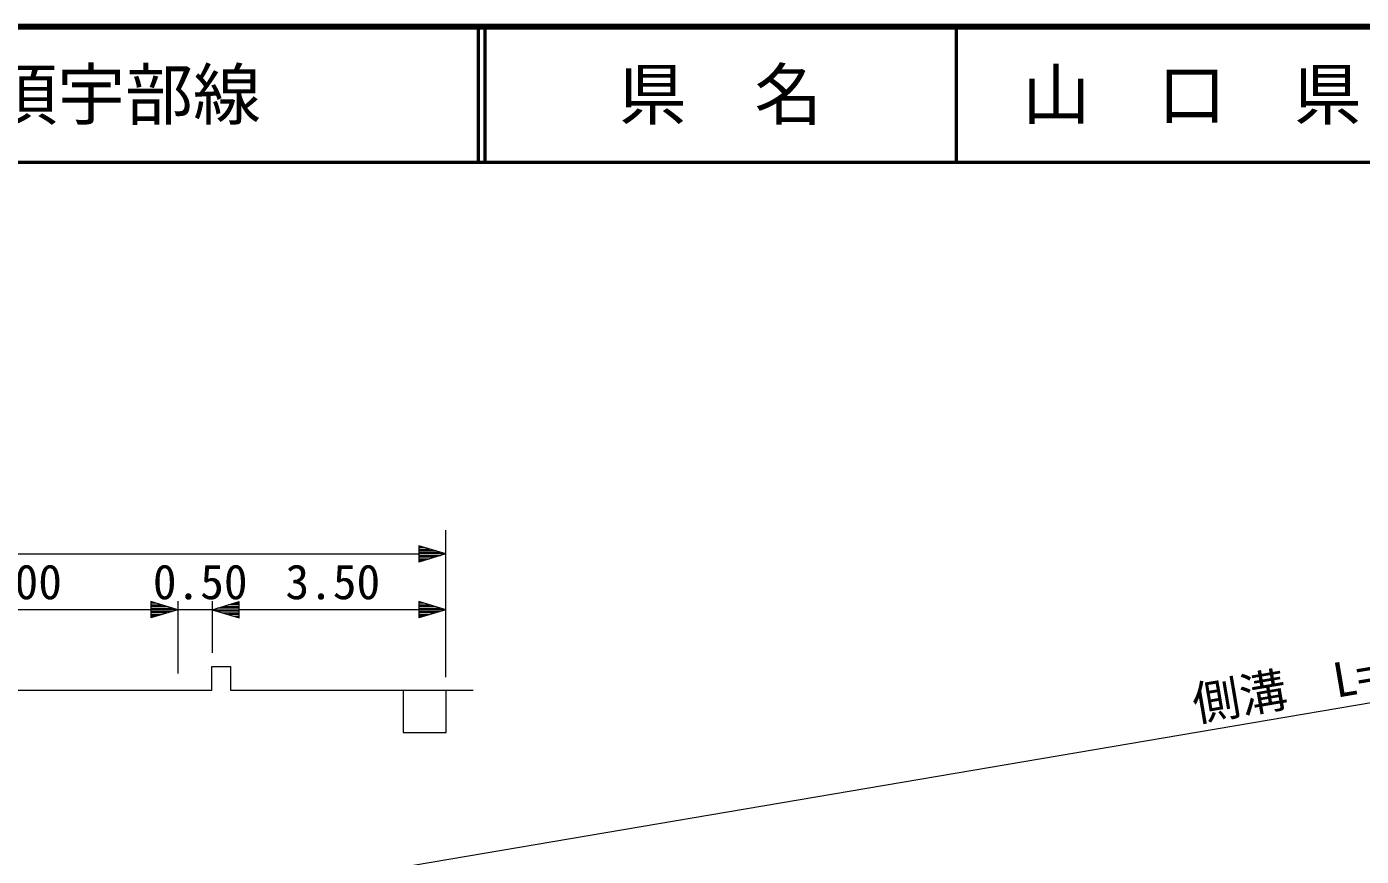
# Model space of a CAD drawing. Units: millimetres, scale not verified. Extents: x 40000 to 680000, y 20000 to 380000.
# Drawn here: x 264478 to 362858, y 318832 to 380000 of the extents above; entities that cross this region are included whole.
import ezdxf
from ezdxf.enums import TextEntityAlignment as Align

# ---------------------------------------------------------------- set-up
doc = ezdxf.new("R2010")
doc.units = ezdxf.units.MM
doc.header["$LTSCALE"] = 1000
for name, color, linetype, lineweight in [('M-BGD', 7, 'Continuous', 13), ('M-STR-HTXT', 7, 'Continuous', 13), ('M-TTL', 2, 'Continuous', 140), ('M-TTL-LINE', 7, 'Continuous', 50)]:
    doc.layers.add(name, color=color, linetype=linetype, lineweight=lineweight)
doc.layers.add('M-TTL-TXT', color=7, linetype='Continuous')
doc.styles.add('ＭＳ ゴシック', font='')
doc.styles.get('ＭＳ ゴシック').set_extended_font_data('MS Gothic')

msp = doc.modelspace()

# ---------------------------------------------------------------- linework, layer by layer
at = {"layer": 'M-BGD'}
for p, q in [((278118, 331081), (278118, 332828)), ((278118, 332828), (279505, 332828)), ((279505, 332828), (279505, 331081)), ((223313, 331081), (278118, 331081)), ((279505, 331081), (292237, 331081)), ((292237, 331081), (292237, 327970)), ((292237, 331081), (295399, 331081)), ((295399, 331081), (297392, 331081)), ((295399, 327970), (295399, 331081)), ((292237, 327970), (295399, 327970))]:
    msp.add_line(p, q, dxfattribs=at)
at = {"layer": 'M-STR-HTXT'}
for p, q in [((267287, 313828), (455479, 345774)), ((295383, 332041), (295383, 342889)), ((295383, 341125), (293383, 341725)), ((293383, 341725), (293383, 340525)), ((293783, 341605), (293383, 341605)), ((293383, 341485), (294183, 341485)), ((207792, 341125), (293383, 341125)), ((294583, 341365), (293383, 341365)), ((293383, 341245), (294983, 341245)), ((295383, 341125), (293383, 340525)), ((295383, 341125), (293383, 341125)), ((293383, 341005), (294983, 341005)), ((294583, 340885), (293383, 340885)), ((293383, 340765), (294183, 340765)), ((293783, 340645), (293383, 340645)), ((275619, 337017), (273619, 337617)), ((273619, 337617), (273619, 336417)), ((274019, 337497), (273619, 337497)), ((275619, 337656), (275619, 332311)), ((278147, 337656), (278147, 333838)), ((278147, 337017), (280147, 337617)), ((279747, 337497), (280147, 337497)), ((280147, 336417), (280147, 337617)), ((295383, 337017), (293383, 337617)), ((293383, 337617), (293383, 336417)), ((293783, 337497), (293383, 337497)), ((273619, 337017), (252810, 337017)), ((273619, 337377), (274419, 337377)), ((274819, 337257), (273619, 337257)), ((273619, 337137), (275219, 337137)), ((275619, 337017), (273619, 336417)), ((275619, 337017), (273619, 337017)), ((273619, 336897), (275219, 336897)), ((274819, 336777), (273619, 336777)), ((273619, 336657), (274419, 336657)), ((274019, 336537), (273619, 336537)), ((278147, 337017), (275619, 337017)), ((278147, 337017), (280147, 336417)), ((278147, 337017), (280147, 337017)), ((280147, 337137), (278547, 337137)), ((280147, 336897), (278547, 336897)), ((278947, 337257), (280147, 337257)), ((278947, 336777), (280147, 336777)), ((280147, 337377), (279347, 337377)), ((280147, 336657), (279347, 336657)), ((279747, 336537), (280147, 336537)), ((293383, 337017), (280147, 337017)), ((293383, 337377), (294183, 337377)), ((294583, 337257), (293383, 337257)), ((293383, 337137), (294983, 337137)), ((295383, 337017), (293383, 336417)), ((295383, 337017), (293383, 337017)), ((293383, 336897), (294983, 336897)), ((294583, 336777), (293383, 336777)), ((293383, 336657), (294183, 336657)), ((293783, 336537), (293383, 336537))]:
    msp.add_line(p, q, dxfattribs=at)
at = {"layer": 'M-TTL'}
msp.add_line((680000, 380000), (40000, 380000), dxfattribs=at)
at = {"layer": 'M-TTL-LINE'}
for p, q in [((297750, 380000), (297750, 370000)), ((298250, 380000), (298250, 370000)), ((333000, 380000), (333000, 370000)), ((40000, 370000), (680000, 370000))]:
    msp.add_line(p, q, dxfattribs=at)

# ---------------------------------------------------------------- texts
at = {"layer": 'M-STR-HTXT', "style": 'ＭＳ ゴシック'}
for s, p in [('5.00', (260094, 337017)), ('0.50', (273779, 337017)), ('3.50', (283554, 337017))]:
    msp.add_text(s, height=2566, dxfattribs=at).set_placement(p, align=Align.BOTTOM_LEFT)
msp.add_text('側溝\u3000L=196.0', height=2566, rotation=9.634, dxfattribs=at).set_placement((350779, 328001), align=Align.BOTTOM_LEFT)
at = {"layer": 'M-TTL-TXT', "style": 'ＭＳ ゴシック'}
msp.add_text('一般県道\u3000山口阿知須宇部線', height=3666, dxfattribs=at).set_placement((216734, 375000), align=Align.MIDDLE_LEFT)
for s, p in [('県\u3000名', (315625, 375000)), ('山\u3000口\u3000県', (350375, 375000))]:
    msp.add_text(s, height=3666, dxfattribs=at).set_placement(p, align=Align.MIDDLE_CENTER)

doc.saveas('drawing.dxf')
